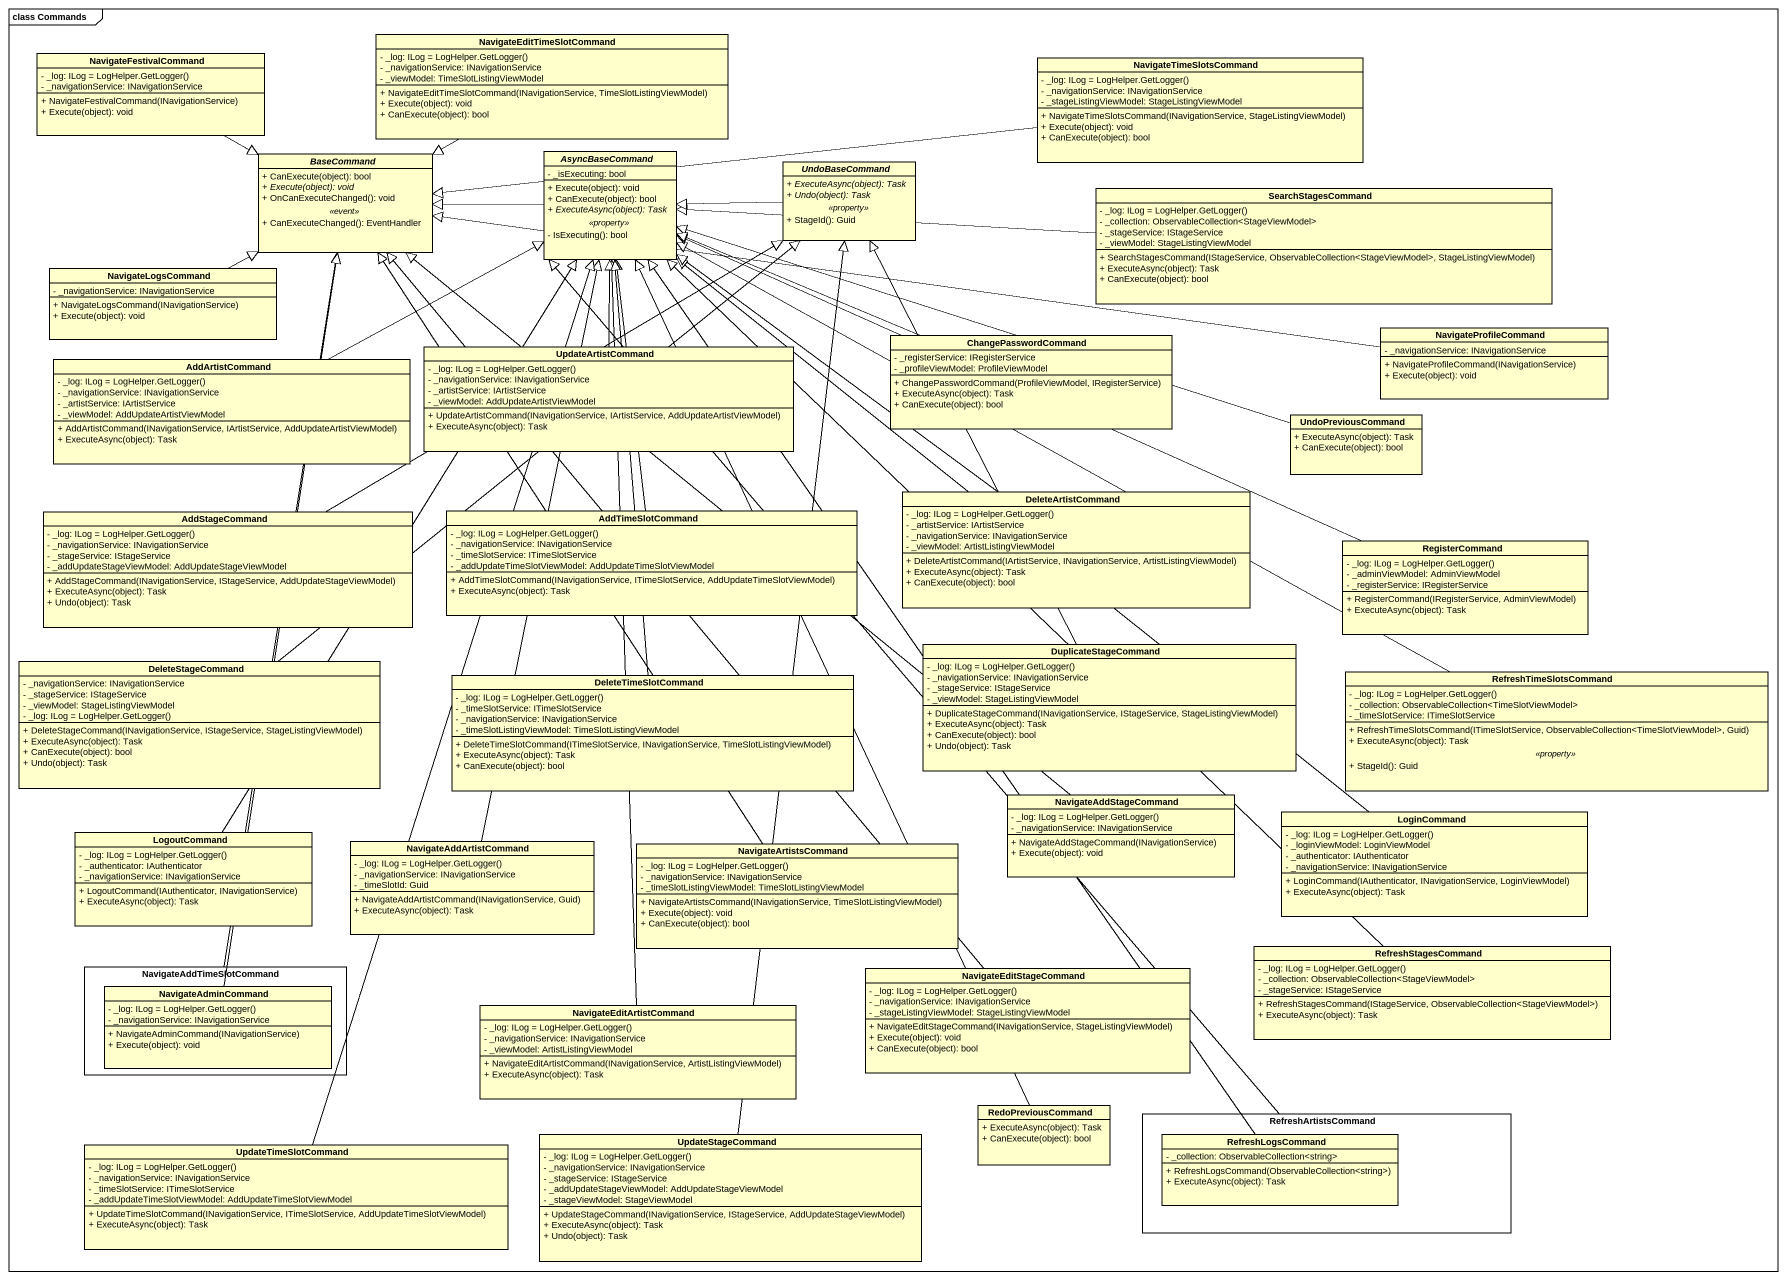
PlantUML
@startuml
mainframe class Commands
hide circle
hide empty members
skinparam classAttributeIconSize 0
class NavigateFestivalCommand {
  {field} - _log: ILog = LogHelper.GetLogger()
  - _navigationService: INavigationService
  + NavigateFestivalCommand(INavigationService)
  + Execute(object): void
}
class NavigateEditTimeSlotCommand {
  {field} - _log: ILog = LogHelper.GetLogger()
  - _navigationService: INavigationService
  - _viewModel: TimeSlotListingViewModel
  + NavigateEditTimeSlotCommand(INavigationService, TimeSlotListingViewModel)
  + Execute(object): void
  + CanExecute(object): bool
}
class NavigateTimeSlotsCommand {
  {field} - _log: ILog = LogHelper.GetLogger()
  - _navigationService: INavigationService
  - _stageListingViewModel: StageListingViewModel
  + NavigateTimeSlotsCommand(INavigationService, StageListingViewModel)
  + Execute(object): void
  + CanExecute(object): bool
}
abstract class BaseCommand {
  + CanExecute(object): bool
  {abstract} + Execute(object): void
  + OnCanExecuteChanged(): void
  .. <<event>> ..
  + CanExecuteChanged(): EventHandler
}
abstract class AsyncBaseCommand {
  - _isExecuting: bool
  --
  + Execute(object): void
  + CanExecute(object): bool
  {abstract} + ExecuteAsync(object): Task
  .. <<property>> ..
  - IsExecuting(): bool
}
abstract class UndoBaseCommand {
  {abstract} + ExecuteAsync(object): Task
  {abstract} + Undo(object): Task
  .. <<property>> ..
  + StageId(): Guid
}
class SearchStagesCommand {
  {field} - _log: ILog = LogHelper.GetLogger()
  - _collection: ObservableCollection<StageViewModel>
  - _stageService: IStageService
  - _viewModel: StageListingViewModel
  + SearchStagesCommand(IStageService, ObservableCollection<StageViewModel>, StageListingViewModel)
  + ExecuteAsync(object): Task
  + CanExecute(object): bool
}
class NavigateLogsCommand {
  - _navigationService: INavigationService
  + NavigateLogsCommand(INavigationService)
  + Execute(object): void
}
class AddArtistCommand {
  {field} - _log: ILog = LogHelper.GetLogger()
  - _navigationService: INavigationService
  - _artistService: IArtistService
  - _viewModel: AddUpdateArtistViewModel
  + AddArtistCommand(INavigationService, IArtistService, AddUpdateArtistViewModel)
  + ExecuteAsync(object): Task
}
class UpdateArtistCommand {
  {field} - _log: ILog = LogHelper.GetLogger()
  - _navigationService: INavigationService
  - _artistService: IArtistService
  - _viewModel: AddUpdateArtistViewModel
  + UpdateArtistCommand(INavigationService, IArtistService, AddUpdateArtistViewModel)
  + ExecuteAsync(object): Task
}
class ChangePasswordCommand {
  - _registerService: IRegisterService
  - _profileViewModel: ProfileViewModel
  + ChangePasswordCommand(ProfileViewModel, IRegisterService)
  + ExecuteAsync(object): Task
  + CanExecute(object): bool
}
class NavigateProfileCommand {
  - _navigationService: INavigationService
  + NavigateProfileCommand(INavigationService)
  + Execute(object): void
}
class UndoPreviousCommand {
  + ExecuteAsync(object): Task
  + CanExecute(object): bool
}
class AddStageCommand {
  {field} - _log: ILog = LogHelper.GetLogger()
  - _navigationService: INavigationService
  - _stageService: IStageService
  - _addUpdateStageViewModel: AddUpdateStageViewModel
  + AddStageCommand(INavigationService, IStageService, AddUpdateStageViewModel)
  + ExecuteAsync(object): Task
  + Undo(object): Task
}
class AddTimeSlotCommand {
  {field} - _log: ILog = LogHelper.GetLogger()
  - _navigationService: INavigationService
  - _timeSlotService: ITimeSlotService
  - _addUpdateTimeSlotViewModel: AddUpdateTimeSlotViewModel
  + AddTimeSlotCommand(INavigationService, ITimeSlotService, AddUpdateTimeSlotViewModel)
  + ExecuteAsync(object): Task
}
class DeleteArtistCommand {
  {field} - _log: ILog = LogHelper.GetLogger()
  - _artistService: IArtistService
  - _navigationService: INavigationService
  - _viewModel: ArtistListingViewModel
  + DeleteArtistCommand(IArtistService, INavigationService, ArtistListingViewModel)
  + ExecuteAsync(object): Task
  + CanExecute(object): bool
}
class RegisterCommand {
  {field} - _log: ILog = LogHelper.GetLogger()
  - _adminViewModel: AdminViewModel
  - _registerService: IRegisterService
  + RegisterCommand(IRegisterService, AdminViewModel)
  + ExecuteAsync(object): Task
}
class DeleteStageCommand {
  - _navigationService: INavigationService
  - _stageService: IStageService
  - _viewModel: StageListingViewModel
  {field} - _log: ILog = LogHelper.GetLogger()
  + DeleteStageCommand(INavigationService, IStageService, StageListingViewModel)
  + ExecuteAsync(object): Task
  + CanExecute(object): bool
  + Undo(object): Task
}
class DuplicateStageCommand {
  {field} - _log: ILog = LogHelper.GetLogger()
  - _navigationService: INavigationService
  - _stageService: IStageService
  - _viewModel: StageListingViewModel
  + DuplicateStageCommand(INavigationService, IStageService, StageListingViewModel)
  + ExecuteAsync(object): Task
  + CanExecute(object): bool
  + Undo(object): Task
}
class RefreshTimeSlotsCommand {
  {field} - _log: ILog = LogHelper.GetLogger()
  - _collection: ObservableCollection<TimeSlotViewModel>
  - _timeSlotService: ITimeSlotService
  --
  + RefreshTimeSlotsCommand(ITimeSlotService, ObservableCollection<TimeSlotViewModel>, Guid)
  + ExecuteAsync(object): Task
  .. <<property>> ..
  + StageId(): Guid
}
class DeleteTimeSlotCommand {
  {field} - _log: ILog = LogHelper.GetLogger()
  - _timeSlotService: ITimeSlotService
  - _navigationService: INavigationService
  - _timeSlotListingViewModel: TimeSlotListingViewModel
  + DeleteTimeSlotCommand(ITimeSlotService, INavigationService, TimeSlotListingViewModel)
  + ExecuteAsync(object): Task
  + CanExecute(object): bool
}
class NavigateAddStageCommand {
  {field} - _log: ILog = LogHelper.GetLogger()
  - _navigationService: INavigationService
  + NavigateAddStageCommand(INavigationService)
  + Execute(object): void
}
class LoginCommand {
  {field} - _log: ILog = LogHelper.GetLogger()
  - _loginViewModel: LoginViewModel
  - _authenticator: IAuthenticator
  - _navigationService: INavigationService
  + LoginCommand(IAuthenticator, INavigationService, LoginViewModel)
  + ExecuteAsync(object): Task
}
class LogoutCommand {
  {field} - _log: ILog = LogHelper.GetLogger()
  - _authenticator: IAuthenticator
  - _navigationService: INavigationService
  + LogoutCommand(IAuthenticator, INavigationService)
  + ExecuteAsync(object): Task
}
class NavigateAddArtistCommand {
  {field} - _log: ILog = LogHelper.GetLogger()
  - _navigationService: INavigationService
  - _timeSlotId: Guid
  + NavigateAddArtistCommand(INavigationService, Guid)
  + ExecuteAsync(object): Task
}
class NavigateArtistsCommand {
  {field} - _log: ILog = LogHelper.GetLogger()
  - _navigationService: INavigationService
  - _timeSlotListingViewModel: TimeSlotListingViewModel
  + NavigateArtistsCommand(INavigationService, TimeSlotListingViewModel)
  + Execute(object): void
  + CanExecute(object): bool
}
rectangle NavigateAddTimeSlotCommand {
  class NavigateAdminCommand {
    {field} - _log: ILog = LogHelper.GetLogger()
    - _navigationService: INavigationService
    + NavigateAdminCommand(INavigationService)
    + Execute(object): void
  }
}
class NavigateEditStageCommand {
  {field} - _log: ILog = LogHelper.GetLogger()
  - _navigationService: INavigationService
  - _stageListingViewModel: StageListingViewModel
  + NavigateEditStageCommand(INavigationService, StageListingViewModel)
  + Execute(object): void
  + CanExecute(object): bool
}
class RefreshStagesCommand {
  {field} - _log: ILog = LogHelper.GetLogger()
  - _collection: ObservableCollection<StageViewModel>
  - _stageService: IStageService
  + RefreshStagesCommand(IStageService, ObservableCollection<StageViewModel>)
  + ExecuteAsync(object): Task
}
class NavigateEditArtistCommand {
  {field} - _log: ILog = LogHelper.GetLogger()
  - _navigationService: INavigationService
  - _viewModel: ArtistListingViewModel
  + NavigateEditArtistCommand(INavigationService, ArtistListingViewModel)
  + ExecuteAsync(object): Task
}
class UpdateStageCommand {
  {field} - _log: ILog = LogHelper.GetLogger()
  - _navigationService: INavigationService
  - _stageService: IStageService
  - _addUpdateStageViewModel: AddUpdateStageViewModel
  - _stageViewModel: StageViewModel
  + UpdateStageCommand(INavigationService, IStageService, AddUpdateStageViewModel)
  + ExecuteAsync(object): Task
  + Undo(object): Task
}
class RedoPreviousCommand {
  + ExecuteAsync(object): Task
  + CanExecute(object): bool
}
rectangle RefreshArtistsCommand {
  class RefreshLogsCommand {
    - _collection: ObservableCollection<string>
    + RefreshLogsCommand(ObservableCollection<string>)
    + ExecuteAsync(object): Task
  }
}
class UpdateTimeSlotCommand {
  {field} - _log: ILog = LogHelper.GetLogger()
  - _navigationService: INavigationService
  - _timeSlotService: ITimeSlotService
  - _addUpdateTimeSlotViewModel: AddUpdateTimeSlotViewModel
  + UpdateTimeSlotCommand(INavigationService, ITimeSlotService, AddUpdateTimeSlotViewModel)
  + ExecuteAsync(object): Task
}
NavigateFestivalCommand -right-|> BaseCommand
NavigateEditTimeSlotCommand -left-|> BaseCommand
NavigateTimeSlotsCommand -left-|> BaseCommand
AsyncBaseCommand -left-|> BaseCommand
UndoBaseCommand -left-|> AsyncBaseCommand
SearchStagesCommand -left-|> AsyncBaseCommand
NavigateLogsCommand -right-|> BaseCommand
AddArtistCommand -right-|> AsyncBaseCommand
UpdateArtistCommand -up-|> AsyncBaseCommand
ChangePasswordCommand -left-|> AsyncBaseCommand
NavigateProfileCommand -left-|> BaseCommand
UndoPreviousCommand -left-|> AsyncBaseCommand
AddStageCommand -right-|> UndoBaseCommand
AddTimeSlotCommand -up-|> AsyncBaseCommand
DeleteArtistCommand -up-|> AsyncBaseCommand
RegisterCommand -left-|> AsyncBaseCommand
DeleteStageCommand -up-|> UndoBaseCommand
DuplicateStageCommand -up-|> UndoBaseCommand
RefreshTimeSlotsCommand -left-|> AsyncBaseCommand
DeleteTimeSlotCommand -up-|> AsyncBaseCommand
NavigateAddStageCommand -up-|> BaseCommand
LoginCommand -up-|> AsyncBaseCommand
LogoutCommand -up-|> AsyncBaseCommand
NavigateAddArtistCommand -up-|> AsyncBaseCommand
NavigateArtistsCommand -up-|> BaseCommand
NavigateAddTimeSlotCommand -up-|> BaseCommand
NavigateEditStageCommand -up-|> BaseCommand
RefreshStagesCommand -up-|> AsyncBaseCommand
NavigateAdminCommand -up-|> BaseCommand
NavigateEditArtistCommand -up-|> AsyncBaseCommand
UpdateStageCommand -up-|> UndoBaseCommand
RedoPreviousCommand -up-|> AsyncBaseCommand
RefreshArtistsCommand -up-|> AsyncBaseCommand
RefreshLogsCommand -up-|> AsyncBaseCommand
UpdateTimeSlotCommand -up-|> AsyncBaseCommand
@enduml
